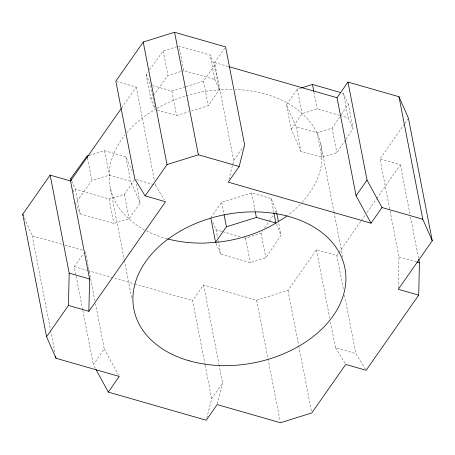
<?xml version="1.0" encoding="UTF-8"?>
<svg xmlns="http://www.w3.org/2000/svg" width="455" height="455" viewBox="0 0 455 455"><rect width="100%" height="100%" fill="white"/><g stroke="black" fill="none" stroke-linecap="round" stroke-linejoin="round"><path stroke-width="0.34" stroke-dasharray="2.27 1.71" d="M398.33 287.879L399.012 256.956L389.827 209.687M228.916 179.452L233.677 160.575L243.414 146.664M206.741 418.202L211.672 398.654L222.62 383.002L219.105 364.927M217.353 403.898L222.62 383.002M244.198 237.806L245.541 238.187L261.056 233.25L262.62 230.935M264.577 228.046L268.871 221.687M269.263 221.107L273.563 214.749M275.121 212.434L276.293 210.699L271.112 198.539L251.615 192.943L221.653 202.299L211.194 217.245M300.613 88.156L297.32 89.18L286.474 104.684L296.171 126.769L317.112 132.786L332.099 128.111L339.606 117.003M341.182 114.666L348.291 104.15L343.411 93.349L342.063 92.962M216.102 243.573L220.766 254.208L250.301 262.694L265.822 257.752L281.059 235.201L278.545 222.273M286.474 104.684L291.234 129.192L300.937 151.276L321.878 157.288L336.865 152.613L345.55 139.753M345.948 139.173L353.052 128.651L348.291 104.15M121.639 107.92L136.244 87.047L117.202 81.576M233.677 160.575L214.624 62.562L224.764 48.071M185.981 86.643L203.476 81.183L214.521 65.395L210.108 55.055L179.008 46.12L183.769 70.622L214.874 79.557L210.108 55.055M71.867 181.113L75.365 189.303L109.052 198.977L124.34 194.296L134.987 179.071M82.668 309.747L74.29 266.647L83.618 253.316M140.146 203.015L130.619 181.317L109.308 175.192L91.887 180.533L75.558 203.095L80.125 213.804L113.813 223.485L129.101 218.798L140.146 203.015L136.312 183.274M191.418 110.935L208.236 105.685L219.282 89.897L214.521 65.395M95.385 368.402L93.343 364.66L104.292 349.008L95.51 303.826M291.234 129.192L302.08 113.687L317.226 108.961L339.424 115.337M205.046 364.591L192.619 300.641L203.567 284.989L256.614 300.226L287.964 290.432L316.441 249.732L336.842 255.596L343.462 289.653M389.69 208.993L379.959 158.943L404.37 124.056M404.774 123.476L408.436 118.243M336.842 255.596L338.469 253.264M338.878 252.684L360.866 221.255M361.27 220.675L365.342 214.851M366.975 212.525L376.336 199.142M376.746 198.556L400.36 164.801L379.959 158.943M126.797 132.752A107.511 75.49 -11 0 1 148.171 113.778L155.314 109.439L150.878 99.042L146.112 74.535L147.778 72.237M149.445 69.939L163.174 50.966L177.689 46.524M150.878 99.042L152.96 96.164M153.375 95.59L167.935 75.473L181.13 71.429M157.112 108.347L159.512 106.891A107.511 75.49 -11 0 1 212.297 90.403L226.226 89.402A107.511 75.49 -11 0 1 232.442 89.379M152.55 85.512L171.853 91.057L185.31 86.854M157.311 110.013L176.614 115.559L188.728 111.776M181.79 71.225L183.769 70.622M89.135 155.411L104.548 150.69L125.853 156.81L132.581 172.126M214.624 62.562L228.905 66.669M340.101 115.53L348.172 117.851L353.052 128.651M136.25 179.588L155.292 185.06L164.437 199.95M399.012 256.956L416.012 261.835M212.713 222.199L216.006 229.707L222.046 231.441M222.717 231.635L240.843 236.839M24.416 218.036L32.197 235.758L64.161 244.938M64.843 245.131L83.202 250.409M74.29 266.647L87.212 270.361M87.889 270.554L134.134 283.84M134.816 284.034L192.619 300.641M330.495 322.026L335.494 347.745L355.895 353.609L365.399 369.09M335.494 347.745L345.362 363.824M104.292 349.008L118.579 375.193M214.737 79.233L219.282 89.897M276.418 224.326L281.059 235.201M146.112 74.535L150.548 84.937L152.931 97.188M400.36 164.801L409.955 214.157M410.495 216.938L418.6 258.645M343.411 93.349L348.172 117.851M332.099 128.111L336.865 152.613M313.922 91.944L317.226 108.961M320.712 143.797L333.839 211.319M333.976 212.013L343.042 258.656M317.112 132.786L321.878 157.288M344.543 295.215L355.895 353.609M297.32 89.18L302.08 113.687M296.171 126.769L300.937 151.276M316.441 249.732L329.818 318.551M276.293 210.699L276.691 212.741M271.112 198.539L273.756 212.155M287.964 290.432L298.656 345.425M298.787 346.118L311.51 411.553M261.056 233.25L265.822 257.752M251.615 192.943L255.187 211.319M245.541 238.187L250.301 262.694M256.614 300.226L267.841 358M267.978 358.699L280.155 421.347M203.476 81.183L208.236 105.685M221.653 202.299L223.9 213.867M216.006 229.707L217.592 237.874M218.121 240.593L220.766 254.208M171.853 91.057L176.614 115.559M163.174 50.966L167.935 75.473M203.567 284.989L218.974 364.233M205.182 365.285L211.672 398.654M153.062 97.871L155.314 109.439M136.244 87.047L154.484 180.891M155.024 183.672L155.292 185.06M125.853 156.81L130.619 181.317M124.34 194.296L129.101 218.798M104.548 150.69L109.308 175.192M110.474 188.688L124.272 259.691M124.408 260.391L131.984 299.373M109.052 198.977L113.813 223.485M87.525 158.067L91.887 180.533M75.365 189.303L80.125 213.804M85.375 251.689L94.97 301.045M73.045 190.162L73.443 192.203M82.804 310.441L93.343 364.66M32.197 235.758L50.465 329.733M50.602 330.427L55.066 353.399M302.057 202.367A107.511 75.49 -11 0 0 321.571 163.595L322.055 153.585A107.511 75.49 -11 0 0 306.147 117.362L298.048 110.036A107.511 75.49 -11 0 0 235.195 89.453M300.215 204.323A107.511 75.49 -11 0 1 287.992 215.124M167.161 238.79A107.511 75.49 -11 0 1 145.065 230.162M144.451 229.832A107.511 75.49 -11 0 1 133.139 222.45L125.04 215.124A107.511 75.49 -11 0 1 109.132 178.9L109.609 168.89A107.511 75.49 -11 0 1 125.028 134.902"/><path stroke-width="0.68" d="M68.466 305.453L69.183 273.119L50.13 175.107L70.531 180.971L89.584 278.983L88.867 311.311L68.466 305.453L46.564 336.757L56.016 358.273L119.255 376.439L108.307 392.096L206.229 420.227L217.183 404.575L280.428 422.74L311.777 412.947L345.732 364.421L366.133 370.285L418.702 295.147L419.413 262.814L418.736 259.339M418.702 295.147L398.301 289.283L432.25 240.758L408.436 118.243L398.984 96.727L347.984 82.076L367.037 180.089L382.001 207.52L371.047 223.177L228.239 182.148L239.188 166.496L244.631 144.923L225.578 46.91L174.572 32.259L143.223 42.053L115.843 81.183L134.89 179.196L145.134 195.877L165.535 201.736L88.867 311.311M46.564 336.757L22.75 214.242L50.13 175.107M70.531 180.971L121.235 108.5M145.134 195.877L167.036 164.568L198.386 154.774L239.188 166.496M273.887 212.832L275.872 223.047L256.375 217.444L226.414 226.8L215.556 242.322L210.921 218.497M371.047 223.177L356.083 195.741L337.03 97.728L347.984 82.076M356.083 195.741L367.037 180.089M71.19 180.635L70.792 178.593L87.127 156.025L88.469 155.616M301.273 87.951L312.466 84.454L340.721 92.575M228.905 66.669L337.03 97.728M382.001 207.52L422.803 219.242L432.25 240.758M416.695 262.034L419.413 262.814M69.183 273.119L89.584 278.983M96.062 369.648L108.307 392.096M22.75 214.242L23.307 215.505M70.792 178.593L71.333 179.85M398.984 96.727L422.803 219.242M312.466 84.454L313.785 91.262M276.822 213.423L278.414 221.591M255.318 211.996L256.375 217.444M224.036 214.55L226.414 226.8M174.572 32.259L198.386 154.774M143.223 42.053L167.036 164.568M87.127 156.025L87.388 157.39M55.607 356.185L56.016 358.273M286.912 215.937A107.511 75.49 -11 0 1 283.016 218.707L271.675 225.595A107.511 75.49 -11 0 1 218.883 242.083L204.96 243.084A107.511 75.49 -11 0 1 167.815 238.966M189.03 360.764A107.511 75.49 -11 0 0 345.868 276.1A107.511 75.49 -11 0 0 183.325 229.405A107.511 75.49 -11 0 0 189.03 360.764"/></g></svg>
